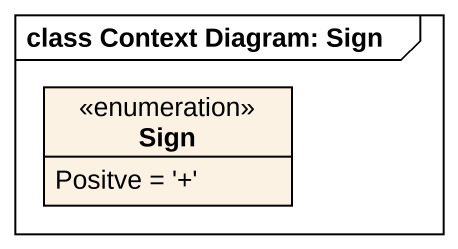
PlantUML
@startuml
mainframe class Context Diagram: Sign
hide circle
hide empty members
enum Sign {
  Positve = '+'
}
@enduml
